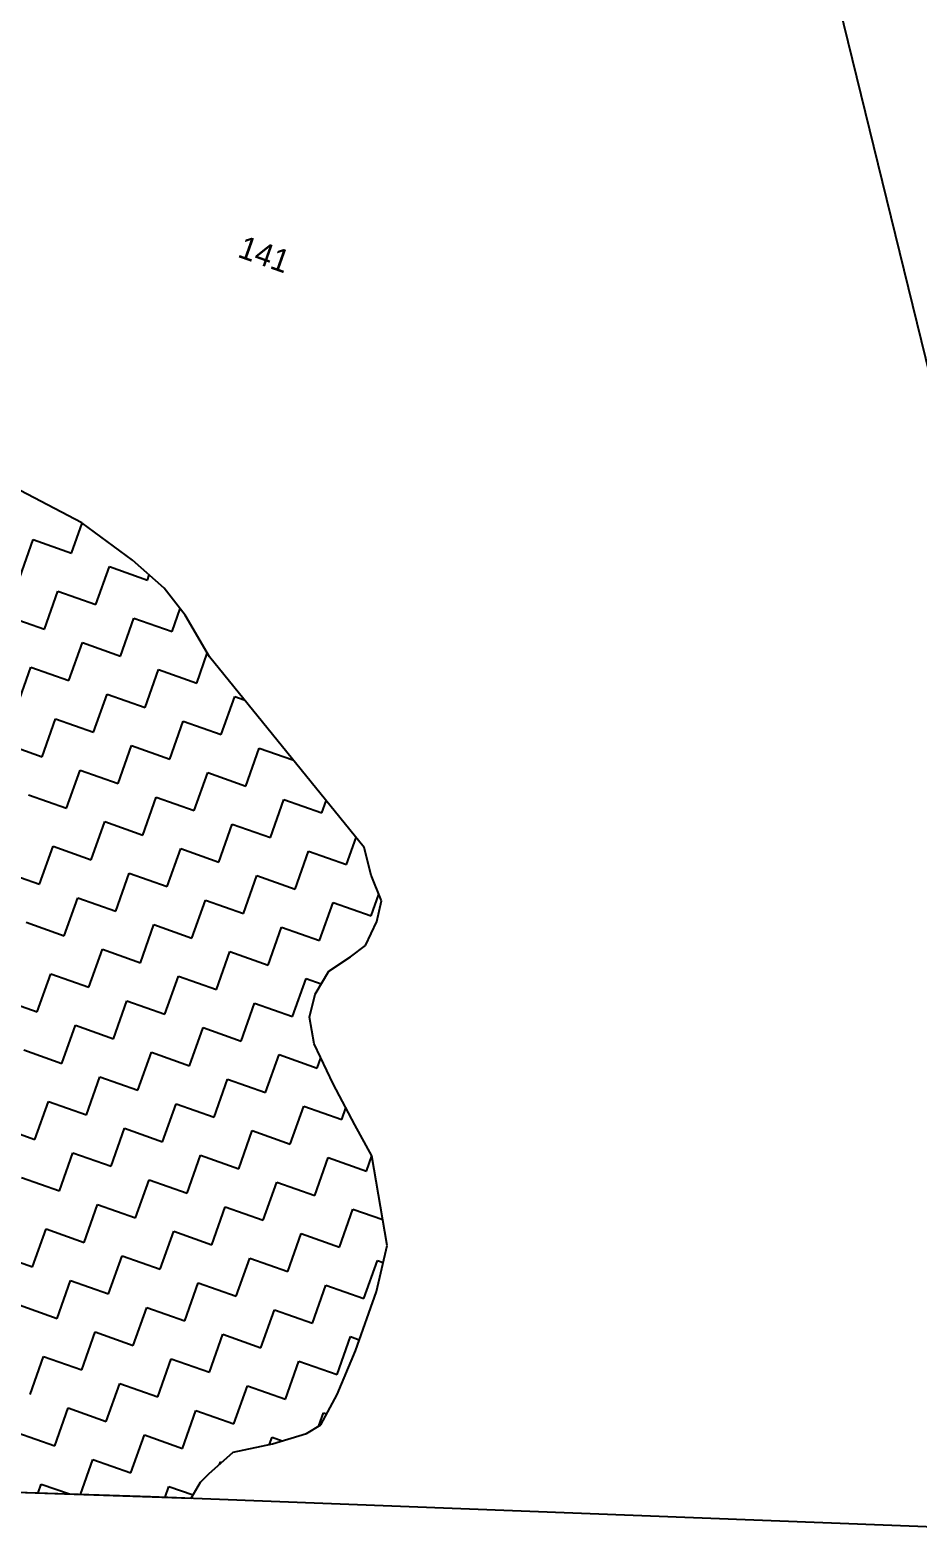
# Model space of a CAD drawing. Header units: metres. Extents: x 288063 to 291905, y 2022918 to 2025523.
# Drawn here: x 290795.1 to 290935.3, y 2024370.4 to 2024608.7 of the extents above; entities that cross this region are included whole.
import ezdxf
from ezdxf.enums import TextEntityAlignment as Align

# ---------------------------------------------------------------- set-up
doc = ezdxf.new("R2010")
doc.units = ezdxf.units.M
doc.header["$MEASUREMENT"] = 0
for name, color, linetype in [('POLY_HATCH', 12, 'Continuous'), ('POLY_PARCEL', 6, 'Continuous'), ('TEXT_PARCEL', 7, 'Continuous')]:
    doc.layers.add(name, color=color, linetype=linetype)
doc.styles.add('TEXT_MAP', font='', dxfattribs={"height": 1.8})
doc.styles.get('TEXT_MAP').set_extended_font_data('Kruti Dev 050')

msp = doc.modelspace()

# ---------------------------------------------------------------- linework, layer by layer
at = {"layer": 'POLY_HATCH'}
for p, q in [((290803.29, 2024530.82), (290790.32, 2024537.61)), ((290811.29, 2024524.92), (290803.29, 2024530.82)), ((290816.32, 2024520.5), (290811.29, 2024524.92)), ((290819.64, 2024516.25), (290816.32, 2024520.5)), ((290823.45, 2024509.64), (290819.64, 2024516.25)), ((290847.89, 2024479.48), (290823.45, 2024509.64)), ((290848.99, 2024475.14), (290847.89, 2024479.48)), ((290850.62, 2024471.05), (290848.99, 2024475.14)), ((290849.9, 2024467.79), (290850.62, 2024471.05)), ((290848.13, 2024464.03), (290849.9, 2024467.79)), ((290845.74, 2024462.25), (290848.13, 2024464.03)), ((290842.3, 2024459.95), (290845.74, 2024462.25)), ((290840.14, 2024456.33), (290842.3, 2024459.95)), ((290839.28, 2024452.68), (290840.14, 2024456.33)), ((290839.99, 2024448.48), (290839.28, 2024452.68)), ((290843.02, 2024442.14), (290839.99, 2024448.48)), ((290846.43, 2024435.67), (290843.02, 2024442.14)), ((290849.09, 2024430.78), (290846.43, 2024435.67)), ((290851.53, 2024416.6), (290849.09, 2024430.78)), ((290849.82, 2024409.3), (290851.53, 2024416.6)), ((290846.51, 2024399.94), (290849.82, 2024409.3)), ((290843.63, 2024393.06), (290846.51, 2024399.94)), ((290841.06, 2024388.27), (290843.63, 2024393.06)), ((290838.81, 2024386.87), (290841.06, 2024388.27)), ((290827.23, 2024383.95), (290833.41, 2024385.27)), ((290833.41, 2024385.27), (290838.81, 2024386.87)), ((290823.37, 2024380.49), (290827.23, 2024383.95)), ((290822.04, 2024379.2), (290823.37, 2024380.49)), ((290731.83, 2024379.69), (290820.56, 2024376.66)), ((290820.56, 2024376.66), (290822.04, 2024379.2))]:
    msp.add_line(p, q, dxfattribs=at)
at = {"layer": 'POLY_HATCH', "linetype": 'Continuous'}
for p, q in [((290801.65, 2024526.04), (290803.33, 2024530.79)), ((290793.51, 2024522.16), (290795.64, 2024528.17)), ((290795.64, 2024528.17), (290801.65, 2024526.04)), ((290805.53, 2024517.9), (290807.66, 2024523.91)), ((290807.66, 2024523.91), (290813.67, 2024521.78)), ((290813.67, 2024521.78), (290813.95, 2024522.58)), ((290797.39, 2024514.02), (290799.52, 2024520.03)), ((290799.52, 2024520.03), (290805.53, 2024517.9)), ((290791.38, 2024516.14), (290797.39, 2024514.02)), ((290817.55, 2024513.64), (290818.84, 2024517.28)), ((290809.41, 2024509.76), (290811.54, 2024515.77)), ((290811.54, 2024515.77), (290817.55, 2024513.64)), ((290801.27, 2024505.88), (290803.4, 2024511.89)), ((290803.4, 2024511.89), (290809.41, 2024509.76)), ((290821.44, 2024505.5), (290823.11, 2024510.23)), ((290793.13, 2024501.99), (290795.26, 2024508.01)), ((290795.26, 2024508.01), (290801.27, 2024505.88)), ((290813.3, 2024501.62), (290815.42, 2024507.63)), ((290815.42, 2024507.63), (290821.44, 2024505.5)), ((290805.16, 2024497.74), (290807.28, 2024503.75)), ((290807.28, 2024503.75), (290813.3, 2024501.62)), ((290825.32, 2024497.36), (290827.45, 2024503.37)), ((290827.45, 2024503.37), (290828.96, 2024502.84)), ((290797.02, 2024493.85), (290799.14, 2024499.87)), ((290799.14, 2024499.87), (290805.16, 2024497.74)), ((290817.18, 2024493.48), (290819.31, 2024499.49)), ((290819.31, 2024499.49), (290825.32, 2024497.36)), ((290791.01, 2024495.98), (290797.02, 2024493.85)), ((290809.04, 2024489.6), (290811.17, 2024495.61)), ((290811.17, 2024495.61), (290817.18, 2024493.48)), ((290829.2, 2024489.22), (290831.33, 2024495.23)), ((290831.33, 2024495.23), (290836.65, 2024493.35)), ((290800.9, 2024485.71), (290803.03, 2024491.73)), ((290803.03, 2024491.73), (290809.04, 2024489.6)), ((290821.06, 2024485.34), (290823.19, 2024491.35)), ((290823.19, 2024491.35), (290829.2, 2024489.22)), ((290794.89, 2024487.84), (290800.9, 2024485.71)), ((290812.92, 2024481.46), (290815.05, 2024487.47)), ((290815.05, 2024487.47), (290821.06, 2024485.34)), ((290833.08, 2024481.08), (290835.21, 2024487.09)), ((290835.21, 2024487.09), (290841.22, 2024484.97)), ((290841.22, 2024484.97), (290841.9, 2024486.87)), ((290804.78, 2024477.58), (290806.91, 2024483.59)), ((290806.91, 2024483.59), (290812.92, 2024481.46)), ((290824.94, 2024477.2), (290827.07, 2024483.21)), ((290827.07, 2024483.21), (290833.08, 2024481.08)), ((290845.11, 2024476.83), (290846.61, 2024481.07)), ((290796.64, 2024473.69), (290798.77, 2024479.7)), ((290798.77, 2024479.7), (290804.78, 2024477.58)), ((290816.8, 2024473.32), (290818.93, 2024479.33)), ((290818.93, 2024479.33), (290824.94, 2024477.2)), ((290836.97, 2024472.94), (290839.09, 2024478.95)), ((290839.09, 2024478.95), (290845.11, 2024476.83)), ((290790.63, 2024475.82), (290796.64, 2024473.69)), ((290808.66, 2024469.44), (290810.79, 2024475.45)), ((290810.79, 2024475.45), (290816.8, 2024473.32)), ((290828.83, 2024469.06), (290830.95, 2024475.07)), ((290830.95, 2024475.07), (290836.97, 2024472.94)), ((290800.52, 2024465.55), (290802.65, 2024471.56)), ((290802.65, 2024471.56), (290808.66, 2024469.44)), ((290820.69, 2024465.18), (290822.81, 2024471.19)), ((290822.81, 2024471.19), (290828.83, 2024469.06)), ((290840.85, 2024464.8), (290842.98, 2024470.81)), ((290842.98, 2024470.81), (290848.99, 2024468.69)), ((290848.99, 2024468.69), (290850.2, 2024472.11)), ((290794.51, 2024467.68), (290800.52, 2024465.55)), ((290812.55, 2024461.3), (290814.67, 2024467.31)), ((290814.67, 2024467.31), (290820.69, 2024465.18)), ((290832.71, 2024460.92), (290834.84, 2024466.93)), ((290834.84, 2024466.93), (290840.85, 2024464.8)), ((290804.41, 2024457.41), (290806.54, 2024463.42)), ((290806.54, 2024463.42), (290812.55, 2024461.3)), ((290824.57, 2024457.04), (290826.7, 2024463.05)), ((290826.7, 2024463.05), (290832.71, 2024460.92)), ((290796.27, 2024453.53), (290798.4, 2024459.54)), ((290798.4, 2024459.54), (290804.41, 2024457.41)), ((290816.43, 2024453.16), (290818.56, 2024459.17)), ((290818.56, 2024459.17), (290824.57, 2024457.04)), ((290836.59, 2024452.78), (290838.72, 2024458.79)), ((290838.72, 2024458.79), (290841.1, 2024457.95)), ((290790.26, 2024455.66), (290796.27, 2024453.53)), ((290808.29, 2024449.27), (290810.42, 2024455.28)), ((290810.42, 2024455.28), (290816.43, 2024453.16)), ((290828.45, 2024448.9), (290830.58, 2024454.91)), ((290830.58, 2024454.91), (290836.59, 2024452.78)), ((290800.15, 2024445.39), (290802.28, 2024451.4)), ((290802.28, 2024451.4), (290808.29, 2024449.27)), ((290820.31, 2024445.02), (290822.44, 2024451.03)), ((290822.44, 2024451.03), (290828.45, 2024448.9)), ((290794.14, 2024447.52), (290800.15, 2024445.39)), ((290812.17, 2024441.13), (290814.3, 2024447.14)), ((290814.3, 2024447.14), (290820.31, 2024445.02)), ((290832.33, 2024440.76), (290834.46, 2024446.77)), ((290834.46, 2024446.77), (290840.47, 2024444.64)), ((290840.47, 2024444.64), (290841.05, 2024446.27)), ((290804.03, 2024437.25), (290806.16, 2024443.26)), ((290806.16, 2024443.26), (290812.17, 2024441.13)), ((290824.19, 2024436.88), (290826.32, 2024442.89)), ((290826.32, 2024442.89), (290832.33, 2024440.76)), ((290795.89, 2024433.37), (290798.02, 2024439.38)), ((290798.02, 2024439.38), (290804.03, 2024437.25)), ((290816.05, 2024432.99), (290818.18, 2024439.01)), ((290818.18, 2024439.01), (290824.19, 2024436.88)), ((290836.22, 2024432.62), (290838.34, 2024438.63)), ((290838.34, 2024438.63), (290844.36, 2024436.5)), ((290844.36, 2024436.5), (290845.01, 2024438.36)), ((290789.88, 2024435.5), (290795.89, 2024433.37)), ((290807.91, 2024429.11), (290810.04, 2024435.12)), ((290810.04, 2024435.12), (290816.05, 2024432.99)), ((290828.08, 2024428.74), (290830.21, 2024434.75)), ((290830.21, 2024434.75), (290836.22, 2024432.62)), ((290799.78, 2024425.23), (290801.9, 2024431.24)), ((290801.9, 2024431.24), (290807.91, 2024429.11)), ((290819.94, 2024424.85), (290822.07, 2024430.87)), ((290822.07, 2024430.87), (290828.08, 2024428.74)), ((290840.1, 2024424.48), (290842.23, 2024430.49)), ((290842.23, 2024430.49), (290848.24, 2024428.36)), ((290848.24, 2024428.36), (290849.09, 2024430.77)), ((290793.76, 2024427.36), (290799.78, 2024425.23)), ((290811.8, 2024420.97), (290813.93, 2024426.98)), ((290813.93, 2024426.98), (290819.94, 2024424.85)), ((290831.96, 2024420.6), (290834.09, 2024426.61)), ((290834.09, 2024426.61), (290840.1, 2024424.48)), ((290803.66, 2024417.09), (290805.79, 2024423.1)), ((290805.79, 2024423.1), (290811.8, 2024420.97)), ((290823.82, 2024416.71), (290825.95, 2024422.73)), ((290825.95, 2024422.73), (290831.96, 2024420.6)), ((290843.98, 2024416.34), (290846.11, 2024422.35)), ((290846.11, 2024422.35), (290850.83, 2024420.68)), ((290795.52, 2024413.21), (290797.65, 2024419.22)), ((290797.65, 2024419.22), (290803.66, 2024417.09)), ((290815.68, 2024412.83), (290817.81, 2024418.84)), ((290817.81, 2024418.84), (290823.82, 2024416.71)), ((290835.84, 2024412.46), (290837.97, 2024418.47)), ((290837.97, 2024418.47), (290843.98, 2024416.34)), ((290789.51, 2024415.34), (290795.52, 2024413.21)), ((290807.54, 2024408.95), (290809.67, 2024414.96)), ((290809.67, 2024414.96), (290815.68, 2024412.83)), ((290827.7, 2024408.58), (290829.83, 2024414.59)), ((290829.83, 2024414.59), (290835.84, 2024412.46)), ((290847.86, 2024408.2), (290849.99, 2024414.21)), ((290849.99, 2024414.21), (290850.9, 2024413.89)), ((290799.4, 2024405.07), (290801.53, 2024411.08)), ((290801.53, 2024411.08), (290807.54, 2024408.95)), ((290819.56, 2024404.69), (290821.69, 2024410.7)), ((290821.69, 2024410.7), (290827.7, 2024408.58)), ((290839.72, 2024404.32), (290841.85, 2024410.33)), ((290841.85, 2024410.33), (290847.86, 2024408.2)), ((290793.39, 2024407.2), (290799.4, 2024405.07)), ((290811.42, 2024400.81), (290813.55, 2024406.82)), ((290813.55, 2024406.82), (290819.56, 2024404.69)), ((290831.58, 2024400.44), (290833.71, 2024406.45)), ((290833.71, 2024406.45), (290839.72, 2024404.32)), ((290803.28, 2024396.93), (290805.41, 2024402.94)), ((290805.41, 2024402.94), (290811.42, 2024400.81)), ((290823.45, 2024396.55), (290825.57, 2024402.56)), ((290825.57, 2024402.56), (290831.58, 2024400.44)), ((290843.61, 2024396.18), (290845.74, 2024402.19)), ((290845.74, 2024402.19), (290847.13, 2024401.7)), ((290795.14, 2024393.04), (290797.27, 2024399.06)), ((290797.27, 2024399.06), (290803.28, 2024396.93)), ((290815.31, 2024392.67), (290817.43, 2024398.68)), ((290817.43, 2024398.68), (290823.45, 2024396.55)), ((290835.47, 2024392.3), (290837.6, 2024398.31)), ((290837.6, 2024398.31), (290843.61, 2024396.18)), ((290807.17, 2024388.79), (290809.29, 2024394.8)), ((290809.29, 2024394.8), (290815.31, 2024392.67)), ((290827.33, 2024388.41), (290829.46, 2024394.42)), ((290829.46, 2024394.42), (290835.47, 2024392.3)), ((290799.03, 2024384.91), (290801.15, 2024390.92)), ((290801.15, 2024390.92), (290807.17, 2024388.79)), ((290819.19, 2024384.53), (290821.32, 2024390.54)), ((290821.32, 2024390.54), (290827.33, 2024388.41)), ((290840.73, 2024388.07), (290841.48, 2024390.17)), ((290841.48, 2024390.17), (290841.98, 2024389.99)), ((290793.01, 2024387.03), (290799.03, 2024384.91)), ((290811.05, 2024380.65), (290813.18, 2024386.66)), ((290813.18, 2024386.66), (290819.19, 2024384.53)), ((290832.94, 2024385.17), (290833.34, 2024386.28)), ((290833.34, 2024386.28), (290834.93, 2024385.72)), ((290803.08, 2024377.26), (290805.04, 2024382.78)), ((290805.04, 2024382.78), (290811.05, 2024380.65)), ((290825.05, 2024381.99), (290825.2, 2024382.4)), ((290825.2, 2024382.4), (290825.42, 2024382.32)), ((290796.4, 2024377.49), (290796.9, 2024378.89)), ((290796.9, 2024378.89), (290801.34, 2024377.32)), ((290816.45, 2024376.8), (290817.06, 2024378.52)), ((290817.06, 2024378.52), (290820.86, 2024377.17))]:
    msp.add_line(p, q, dxfattribs=at)
at = {"layer": 'POLY_PARCEL'}
for p, q in [((290721.1, 2024380.05), (290814.13, 2024376.91)), ((290814.13, 2024376.91), (290982.23, 2024370.39))]:
    msp.add_line(p, q, dxfattribs=at)
msp.add_lwpolyline([(290920.18, 2024623.72), (290982.23, 2024370.39)], dxfattribs=at)

# ---------------------------------------------------------------- texts
at = {"layer": 'TEXT_PARCEL', "style": 'TEXT_MAP'}
msp.add_text('141', height=3.615, rotation=340.5008, dxfattribs=at).set_placement((290832.14, 2024573.27), align=Align.MIDDLE)

doc.saveas('drawing.dxf')
